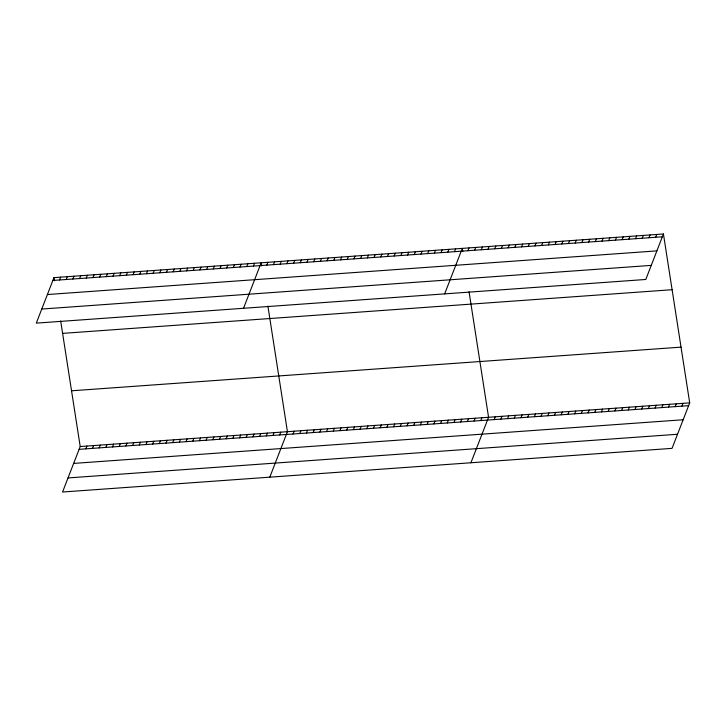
<?xml version="1.0" encoding="UTF-8"?>
<svg xmlns="http://www.w3.org/2000/svg" width="726" height="726" viewBox="0 0 726 726"><rect width="100%" height="100%" fill="white"/><g stroke="black" fill="none" stroke-linecap="round" stroke-linejoin="round"><path stroke-width="1.09" d="M53.942 277.641L36.3 323.134L645.795 279.474L663.437 233.981L53.942 277.641L54.423 280.744M59.541 279.973L60.63 277.169M66.229 279.492L67.318 276.688M72.909 279.011L73.998 276.207M79.597 278.539L80.686 275.726M86.276 278.058L87.365 275.254M92.964 277.577L94.053 274.773M99.653 277.096L100.742 274.292M106.332 276.624L107.421 273.811M113.02 276.143L114.109 273.339M119.708 275.662L120.788 272.858M126.388 275.181L127.477 272.377M133.076 274.7L134.165 271.896M139.755 274.228L140.844 271.415M146.443 273.747L147.532 270.943M60.685 320.992L80.205 446.526L62.563 492.019L672.058 448.359L689.7 402.866L663.437 233.981M153.132 273.266L154.221 270.462M85.804 448.85L86.893 446.045M159.811 272.785L160.9 269.981M92.483 448.378L93.572 445.564M166.499 272.314L167.588 269.5M99.172 447.897L100.261 445.092M173.178 271.833L174.267 269.028M105.86 447.416L106.949 444.611M179.866 271.352L180.956 268.547M112.539 446.935L113.628 444.13M186.555 270.871L187.644 268.066M119.227 446.463L120.316 443.65M193.234 270.399L194.323 267.585M125.907 445.982L126.996 443.178M199.922 269.918L201.011 267.114M132.595 445.501L133.684 442.697M206.611 269.437L207.69 266.633M139.283 445.02L140.372 442.216M213.29 268.956L214.379 266.152M145.962 444.548L147.051 441.735M219.978 268.484L221.067 265.671M152.651 444.067L153.74 441.263M226.657 268.003L227.746 265.199M159.339 443.586L160.419 440.782M233.345 267.522L234.434 264.718M166.018 443.105L167.107 440.301M240.034 267.041L241.123 264.237M172.706 442.624L173.795 439.82M246.713 266.56L247.802 263.756M179.386 442.152L180.475 439.339M253.401 266.088L254.49 263.275M186.074 441.671L187.163 438.867M243.528 308.287L261.169 262.803L261.65 265.897M192.762 441.19L193.851 438.386M266.787 265.126L267.876 262.322M199.441 440.709L200.53 437.905M273.493 264.645L274.582 261.841M206.13 440.237L207.219 437.424M280.2 264.164L281.289 261.36M212.809 439.756L213.898 436.952M286.906 263.683L287.986 260.879M219.497 439.275L220.586 436.471M293.603 263.202L294.692 260.398M226.185 438.794L227.274 435.99M300.31 262.721L301.399 259.917M232.865 438.322L233.953 435.509M307.016 262.24L308.105 259.436M239.553 437.842L240.642 435.037M313.723 261.768L314.812 258.955M246.241 437.361L247.321 434.556M320.42 261.287L321.509 258.474M252.92 436.88L254.009 434.075M327.127 260.806L328.216 257.993M259.609 436.399L260.698 433.594M333.833 260.325L334.922 257.521M266.288 435.927L267.377 433.113M340.539 259.844L341.628 257.04M272.976 435.446L274.065 432.642M347.246 259.363L348.335 256.559M279.664 434.965L280.753 432.161M353.943 258.883L355.032 256.078M269.791 477.173L287.432 431.68L267.912 306.145M360.65 258.402L361.739 255.597M293.05 434.003L294.139 431.199M367.356 257.921L368.445 255.116M299.756 433.531L300.845 430.718M374.062 257.44L375.151 254.635M306.463 433.05L307.543 430.237M380.76 256.959L381.849 254.154M313.16 432.569L314.249 429.756M387.466 256.478L388.555 253.673M319.867 432.088L320.956 429.284M394.173 255.997L395.262 253.192M326.573 431.607L327.662 428.803M400.879 255.525L401.968 252.712M333.279 431.126L334.368 428.322M407.585 255.044L408.674 252.231M339.977 430.645L341.066 427.841M414.283 254.563L415.372 251.75M346.683 430.164L347.772 427.36M420.989 254.082L422.078 251.278M353.39 429.683L354.479 426.879M427.696 253.601L428.785 250.797M360.096 429.202L361.185 426.398M434.402 253.12L435.491 250.316M366.802 428.721L367.891 425.917M441.109 252.639L442.188 249.835M373.5 428.24L374.589 425.436M447.806 252.158L448.895 249.354M380.206 427.759L381.295 424.955M454.512 251.677L455.601 248.873M386.913 427.287L388.002 424.474M444.657 293.885L462.308 248.392L462.789 251.486M393.619 426.806L394.708 423.993M467.925 250.715L469.014 247.911M400.316 426.325L401.405 423.512M474.623 250.234L475.712 247.43M407.023 425.844L408.112 423.04M481.329 249.753L482.418 246.949M413.729 425.363L414.818 422.559M488.035 249.281L489.124 246.468M420.436 424.882L421.525 422.078M494.742 248.8L495.831 245.987M427.142 424.401L428.231 421.597M501.448 248.319L502.528 245.506M433.839 423.92L434.928 421.116M508.146 247.838L509.235 245.034M440.546 423.44L441.635 420.635M514.852 247.357L515.941 244.553M447.252 422.959L448.341 420.154M521.558 246.876L522.647 244.072M453.959 422.478L455.048 419.673M528.265 246.395L529.354 243.591M460.665 421.997L461.745 419.192M534.962 245.914L536.051 243.11M467.363 421.516L468.452 418.711M541.669 245.433L542.758 242.629M474.069 421.044L475.158 418.23M548.375 244.952L549.464 242.148M480.775 420.563L481.864 417.749M555.081 244.471L556.17 241.667M470.92 462.761L488.571 417.269L469.05 291.734M561.788 243.99L562.877 241.186M494.179 419.601L495.268 416.797M568.485 243.509L569.574 240.705M500.886 419.12L501.975 416.316M575.192 243.038L576.281 240.224M507.592 418.639L508.681 415.835M581.898 242.557L582.987 239.743M514.298 418.158L515.387 415.354M588.605 242.076L589.693 239.262M521.005 417.677L522.085 414.873M595.302 241.595L596.391 238.79M527.702 417.196L528.791 414.392M602.008 241.114L603.097 238.31M534.409 416.715L535.498 413.911M608.715 240.633L609.804 237.829M541.115 416.234L542.204 413.43M615.421 240.152L616.51 237.348M547.821 415.753L548.91 412.949M622.128 239.671L623.217 236.867M554.519 415.272L555.608 412.468M628.825 239.19L629.914 236.386M561.225 414.8L562.314 411.987M635.531 238.709L636.62 235.905M567.932 414.319L569.021 411.506M642.238 238.228L643.327 235.424M574.638 413.838L575.727 411.025M648.944 237.747L650.033 234.943M581.345 413.357L582.433 410.553M655.642 237.266L656.731 234.462M588.042 412.876L589.131 410.072M594.748 412.395L595.837 409.591M601.455 411.914L602.544 409.11M608.161 411.433L609.25 408.629M614.858 410.952L615.947 408.148M621.565 410.471L622.654 407.667M628.271 409.99L629.36 407.186M634.978 409.509L636.067 406.705M641.684 409.028L642.773 406.224M648.382 408.556L649.471 405.743M655.088 408.076L656.177 405.262M661.794 407.595L662.883 404.781M668.501 407.114L669.59 404.309M675.198 406.633L676.287 403.828M681.905 406.152L682.994 403.347M52.853 280.454L662.348 236.794M47.39 294.538L656.885 250.878M41.763 309.049L651.258 265.389M62.608 333.379L672.104 289.71M71.538 390.797L681.033 347.137M80.205 446.526L689.7 402.866M79.116 449.33L688.611 405.671M73.653 463.415L683.148 419.755M68.026 477.935L677.521 434.266"/></g></svg>
